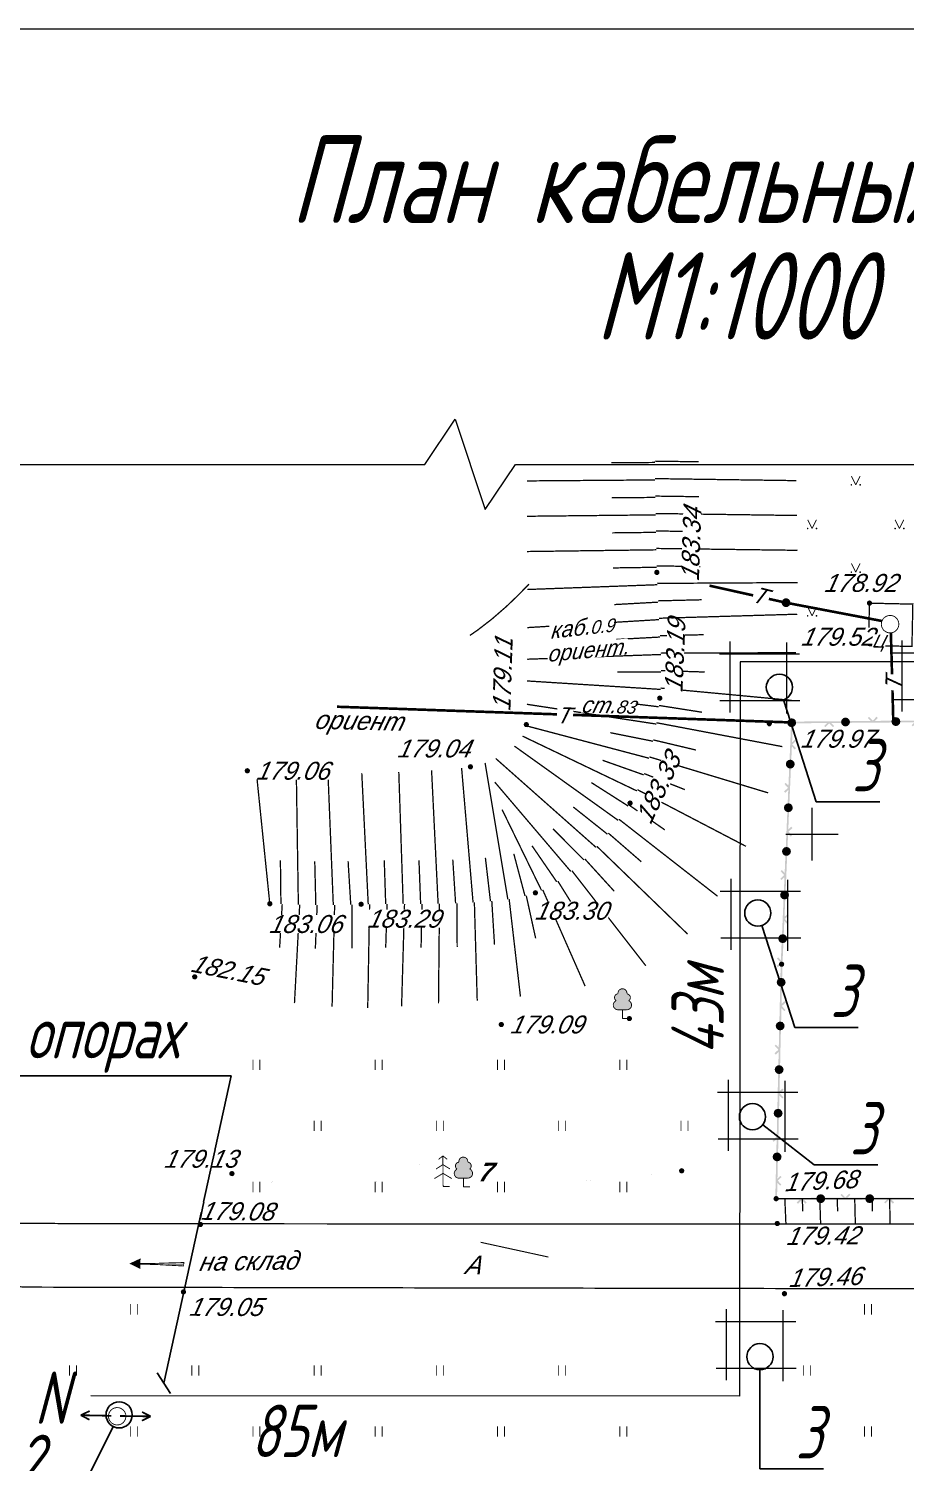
# Model space of a CAD drawing. Header units: millimetres. Extents: x -338 to 6826, y -8218 to 3153.
# Drawn here: x 88.8 to 276.4, y -7191.4 to -6884.5 of the extents above; entities that cross this region are included whole.
import ezdxf
from ezdxf import colors
from ezdxf.entities.mleader import LeaderData, LeaderLine
from ezdxf.enums import TextEntityAlignment as Align
from ezdxf.math import Vec2, Vec3

# ---------------------------------------------------------------- set-up
doc = ezdxf.new("R2010")
doc.units = ezdxf.units.MM
for name, pattern in [('Cплошная', [0]), ('Cплошная_0.50', [0]), ('Штриховая 1.5-1.5_0.50', [1.5, 0.75, -0.75])]:
    doc.linetypes.add(name, pattern=pattern)
for name, color, linetype, lineweight in [('OSN', 7, 'Continuous', 60), ('КаБель силовой (Вновь)', 1, 'Continuous', 60), ('Линия выноска', 137, 'Continuous', 25), ('Рамка толстая', 7, 'Continuous', 60), ('Рамка тонкая', 5, 'Continuous', 25), ('Строительный', 251, 'Continuous', 13)]:
    doc.layers.add(name, color=color, linetype=linetype, lineweight=lineweight)
doc.layers.add('ТЕКСТ', color=2, linetype='Continuous')
doc.styles.add('Simplex', font='simplex.shx', dxfattribs={"width": 0.7, "oblique": 15})
doc.styles.get("Standard").update_dxf_attribs({"font": 'simplex.shx', "oblique": 15})

# ---------------------------------------------------------------- blocks, each defined once
blk = doc.blocks.new('2011 - 401 трава')
at = {"color": 7, "linetype": 'Continuous', "lineweight": 0, "const_width": 0.1, "flags": 128}
for points in [[(0, 0), (0, 1.2)], [(0.8, 0), (0.8, 1.2)]]:
    blk.add_lwpolyline(points, dxfattribs=at)
blk = doc.blocks.new('118 - 330 отм высот')
blk.add_hatch(color=7).paths.add_polyline_path([(0.098, 0.12), (0.002, 0.155), (-0.095, 0.121), (-0.146, 0.032), (-0.129, -0.069), (-0.05, -0.135), (0.052, -0.136), (0.131, -0.07), (0.149, 0.031)])
at = {"color": 7, "linetype": 'Continuous', "lineweight": 0, "const_width": 0.01, "flags": 128}
blk.add_lwpolyline([(0.098, 0.12), (0.002, 0.155), (-0.095, 0.121), (-0.146, 0.032), (-0.129, -0.069), (-0.05, -0.135), (0.052, -0.136), (0.131, -0.07), (0.149, 0.031), (0.098, 0.12)], close=True, dxfattribs=at)
blk = doc.blocks.new('2014 - 416 газон')
at = {"color": 7, "linetype": 'Continuous', "lineweight": 0, "const_width": 0.1, "flags": 128}
for points in [[(-0.5, 0.05), (-0.456699, 0.025), (-0.456699, -0.025), (-0.5, -0.05), (-0.543301, -0.025), (-0.543301, 0.025), (-0.5, 0.05)], [(0.5, 0.05), (0.543301, 0.025), (0.543301, -0.025), (0.5, -0.05), (0.456699, -0.025), (0.456699, 0.025), (0.5, 0.05)]]:
    blk.add_lwpolyline(points, close=True, dxfattribs=at)
for points in [[(-0.5, 1), (0, 0)], [(0, 0), (0.5, 1)]]:
    blk.add_lwpolyline(points, dxfattribs=at)
blk = doc.blocks.new('22 - 107.1.1 столбы метал d-1.0')
blk.add_hatch(color=7).paths.add_polyline_path([(-0.00002, 0.5), (-0.25, 0.43302), (-0.43302, 0.25002), (-0.5, 0.00002), (-0.43302, -0.24998), (-0.25002, -0.433), (-0.00002, -0.5), (0.24998, -0.433), (0.433, -0.25), (0.5, 0), (0.433, 0.25), (0.25, 0.43302)])
at = {"color": 7, "linetype": 'Continuous', "lineweight": 0, "const_width": 0.02, "flags": 128}
blk.add_lwpolyline([(0, 0.5), (-0.25, 0.433013), (-0.433013, 0.25), (-0.5, 0), (-0.433013, -0.25), (-0.25, -0.433013), (0, -0.5), (0.25, -0.433013), (0.433013, -0.25), (0.5, 0), (0.433013, 0.25), (0.25, 0.433013), (0, 0.5)], close=True, dxfattribs=at)
blk = doc.blocks.new('89 - 238.1 направл и скорость течения')
for points in [[(0, 6.2), (-0.2, 6.2), (-0.1, 3.7), (-0.07, 3.2), (-0.05006, 1.20418), (0, 1.2), (0, 3.1912)], [(0, 6.2), (0, 3.1912), (0, 1.20002), (0.05004, 1.20418), (0.07, 3.2), (0.1, 3.7), (0.2, 6.2)], [(0, 1.2), (-0.6, 1.25), (-0.00002, 0.00002), (0.59998, 1.25)]]:
    blk.add_hatch(color=7).paths.add_polyline_path(points)
at = {"color": 7, "linetype": 'Continuous', "lineweight": 0, "const_width": 0.1, "flags": 128}
blk.add_lwpolyline([(0.05, 1.2), (0.07, 3.2), (0.1, 3.7), (0.2, 6.2), (0, 6.2), (-0.2, 6.2), (-0.1, 3.7), (-0.07, 3.2), (-0.05, 1.2)], dxfattribs=at)
at = {"color": 7, "linetype": 'Continuous', "lineweight": 0, "const_width": 0.02, "flags": 128}
for points in [[(0, 6.2), (-0.2, 6.2), (-0.1, 3.7), (-0.07, 3.2), (-0.050042, 1.20417), (0, 1.2), (0, 3.191199), (0, 6.2)], [(0, 6.2), (0, 3.191199), (0, 1.2), (0.050042, 1.20417), (0.07, 3.2), (0.1, 3.7), (0.2, 6.2), (0, 6.2)], [(0, 1.2), (-0.6, 1.25), (0, 0), (0.6, 1.25), (0, 1.2)]]:
    blk.add_lwpolyline(points, close=True, dxfattribs=at)
blk = doc.blocks.new('104 - 388.1 дер лист')
at = {"true_color": 0xffffff}
h = blk.add_hatch(color=7, dxfattribs=at)
h.dxf.hatch_style = 1
h.paths.add_polyline_path([(0.99, 1.79), (0.88, 1.94), (0.73, 2.05), (0.84, 2.16), (0.9, 2.32), (0.9, 2.5), (0.83, 2.65), (0.71, 2.77), (0.55, 2.83), (0.52, 2.88), (0.49, 3.07), (0.4, 3.23), (0.26, 3.35), (0.08, 3.41), (-0.11, 3.41), (-0.28, 3.34), (-0.42, 3.21), (-0.5, 3.04), (-0.52, 2.85), (-0.55, 2.83), (-0.71, 2.77), (-0.83, 2.65), (-0.9, 2.5), (-0.9, 2.32), (-0.84, 2.16), (-0.73, 2.05), (-0.88, 1.94), (-0.99, 1.79), (-1.05, 1.62), (-1.04, 1.43), (-0.97, 1.26), (-0.84, 1.12), (-0.68, 1.03), (-0.5, 1), (-0.45, 1), (0.45, 1), (0.5, 1), (0.68, 1.03), (0.84, 1.12), (0.97, 1.26), (1.04, 1.43), (1.05, 1.62)])
at = {"color": 7, "linetype": 'Continuous', "lineweight": 0, "const_width": 0.1, "flags": 128}
for points in [[(-0.52, 2.85), (-0.5, 3.04), (-0.42, 3.21), (-0.28, 3.34), (-0.11, 3.41), (0.08, 3.41), (0.26, 3.35), (0.4, 3.23), (0.49, 3.07), (0.52, 2.88)], [(-0.5, 1), (-0.68, 1.03), (-0.84, 1.12), (-0.97, 1.26), (-1.04, 1.43), (-1.05, 1.62), (-0.99, 1.79), (-0.88, 1.94), (-0.73, 2.05)], [(-0.72, 2.04), (-0.84, 2.16), (-0.9, 2.32), (-0.9, 2.5), (-0.83, 2.65), (-0.71, 2.77), (-0.55, 2.83)], [(-0.52, 2.85), (-0.55, 2.83)], [(0.73, 2.05), (0.88, 1.94), (0.99, 1.79), (1.05, 1.62), (1.04, 1.43), (0.97, 1.26), (0.84, 1.12), (0.68, 1.03), (0.5, 1)], [(0.52, 2.88), (0.55, 2.83)], [(0.55, 2.83), (0.71, 2.77), (0.83, 2.65), (0.9, 2.5), (0.9, 2.32), (0.84, 2.16), (0.72, 2.04)], [(-0.5, 1), (-0.45, 1)], [(-0.45, 1), (0.45, 1)], [(0, 0), (0, 1)], [(0.75, 0), (0, 0)], [(0.45, 1), (0.5, 1)]]:
    blk.add_lwpolyline(points, dxfattribs=at)
blk = doc.blocks.new('105 - 388.2 дер хвой')
at = {"color": 7, "linetype": 'Continuous', "lineweight": 0, "const_width": 0.1, "flags": 128}
for points in [[(0, 3.5), (-0.5, 3.1)], [(0, 2.5), (0, 3.5)], [(0.5, 3.1), (0, 3.5)], [(0, 2.5), (-0.8, 2)], [(0, 1.5), (0, 2.5)], [(0.8, 2), (0, 2.5)], [(0, 1.5), (-1, 0.9)], [(0, 0), (0, 1.5)], [(1, 0.9), (0, 1.5)], [(0.75, 0), (0, 0)]]:
    blk.add_lwpolyline(points, dxfattribs=at)
blk = doc.blocks.new('Крест')
at = {"color": 0, "linetype": 'Continuous', "lineweight": 0, "flags": 128}
for points in [[(0, -1), (0, 1)], [(-1, 0), (1, 0)]]:
    blk.add_lwpolyline(points, dxfattribs=at)
blk = doc.blocks.new('_Oblique')
at = {"color": 0, "linetype": 'ByBlock', "lineweight": -2}
blk.add_line((-0.5, -0.5), (0.5, 0.5), dxfattribs=at)
blk = doc.blocks.new('4031 - 114.4 ЛЭП низкого напряжения')
at = {"color": 7, "linetype": 'Continuous', "lineweight": 0, "const_width": 0.2, "flags": 128}
for points in [[(0.5, 0), (4, 0)], [(4, 0), (3, 0.5)], [(3, -0.5), (4, 0)]]:
    blk.add_lwpolyline(points, dxfattribs=at)
blk = doc.blocks.new('4031 - 114.4 ЛЭП низкого напряжения_MIRROR')
at = {"color": 7, "linetype": 'Continuous', "lineweight": 0, "const_width": 0.2, "flags": 128}
for points in [[(-4, 0), (-3, 0.5)], [(-3, -0.5), (-4, 0)], [(-0.5, 0), (-4, 0)]]:
    blk.add_lwpolyline(points, dxfattribs=at)
blk = doc.blocks.new('2004 - 372 лес сажен d-2.0')
at = {"color": 7, "linetype": 'Continuous', "lineweight": 0, "const_width": 0.1, "flags": 128}
blk.add_lwpolyline([(0, 1), (0.269797, 0.962917), (0.519584, 0.854419), (0.730836, 0.682553), (0.887885, 0.460065), (0.979084, 0.203456), (0.997669, -0.068242), (0.942261, -0.33488), (0.81697, -0.57668), (0.631088, -0.775711), (0.398401, -0.917211), (0.136167, -0.990686), (-0.136167, -0.990686), (-0.398401, -0.917211), (-0.631088, -0.775711), (-0.81697, -0.57668), (-0.942261, -0.33488), (-0.997669, -0.068242), (-0.979084, 0.203456), (-0.887885, 0.460065), (-0.730836, 0.682553), (-0.519584, 0.854419), (-0.269797, 0.962917), (0, 1)], close=True, dxfattribs=at)
blk = doc.blocks.new('_DotBlank')
at = {"color": 0, "linetype": 'ByBlock', "lineweight": -2}
blk.add_line((-0.5, 0), (-1, 0), dxfattribs=at)
blk.add_circle((0, 0), 0.5, dxfattribs=at)

msp = doc.modelspace()

# ---------------------------------------------------------------- hatches: boundary and pattern name
at = {"layer": 'Строительный', "lineweight": 20}
for points in [[(260.11, -7032.78), (255.17, -7032.82), (252.16, -7032.85), (252.16, -7033.1), (252.16, -7033.22), (255.17, -7033.19), (259.66, -7033.15), (259.31, -7033.51), (259.05, -7033.78), (259.32, -7034.04), (259.98, -7033.36), (260.11, -7033.23), (260.92, -7034.02), (261.18, -7033.76), (260.56, -7033.15), (264.79, -7033.11), (264.78, -7032.73)], [(269.91, -7032.69), (270.26, -7032.34), (270.52, -7032.07), (270.25, -7031.81), (269.59, -7032.48), (269.46, -7032.62), (268.65, -7031.82), (268.39, -7032.09), (269.01, -7032.7), (264.78, -7032.73), (264.79, -7033.11), (269.46, -7033.07), (273.87, -7033.03), (278.36, -7032.99), (278.01, -7033.34), (277.75, -7033.61), (278.02, -7033.87), (278.68, -7033.2), (278.81, -7033.06), (279.62, -7033.86), (279.88, -7033.59), (279.26, -7032.98), (283.49, -7032.94), (283.48, -7032.57), (278.81, -7032.61), (273.87, -7032.66)], [(250.52, -7046.2), (251.17, -7046.9), (251.29, -7047.03), (250.45, -7047.8), (250.71, -7048.08), (250.87, -7047.82), (251.33, -7047.07), (251.27, -7047.16), (250.71, -7048.08), (251.35, -7047.49), (251.17, -7051.71), (251.54, -7051.72), (251.74, -7047.05), (251.93, -7042.65), (252.13, -7038.16), (252.46, -7038.53), (252.72, -7038.8), (252.99, -7038.55), (252.35, -7037.85), (252.22, -7037.71), (253.06, -7036.95), (252.81, -7036.67), (252.17, -7037.26), (252.35, -7033.04), (251.97, -7033.02), (251.77, -7037.7), (251.56, -7042.63), (251.39, -7046.59), (251.05, -7046.22), (250.8, -7045.94)], [(249.72, -7064.88), (250.36, -7065.58), (250.48, -7065.72), (249.65, -7066.48), (249.9, -7066.76), (250.06, -7066.5), (250.23, -7066.23), (249.9, -7066.76), (250.54, -7066.17), (250.36, -7070.39), (250.73, -7070.41), (250.94, -7065.74), (251.13, -7061.33), (251.32, -7056.85), (251.66, -7057.21), (251.91, -7057.49), (252.18, -7057.23), (251.54, -7056.54), (251.42, -7056.4), (252.25, -7055.63), (252, -7055.35), (251.36, -7055.94), (251.54, -7051.72), (251.17, -7051.71), (250.97, -7056.38), (250.75, -7061.32), (250.58, -7065.27), (250.25, -7064.9), (249.99, -7064.63)], [(249.74, -7084.81), (249.49, -7084.81), (249.25, -7084.8), (248.85, -7085.19), (249.11, -7085.46), (249.73, -7084.86), (249.64, -7089.08), (250.01, -7089.09), (250.11, -7084.82), (250.13, -7084.42), (250.32, -7080.01), (250.51, -7075.53), (250.85, -7075.89), (251.1, -7076.17), (251.38, -7075.92), (250.74, -7075.22), (250.61, -7075.08), (251.45, -7074.31), (251.19, -7074.04), (251.03, -7074.29), (250.57, -7075.04), (250.63, -7074.95), (251.19, -7074.04), (250.55, -7074.63), (250.73, -7070.41), (250.36, -7070.39), (250.16, -7075.06), (249.94, -7080), (249.77, -7083.95), (249.44, -7083.58), (249.18, -7083.31), (248.91, -7083.56), (249.55, -7084.26), (249.68, -7084.4), (249.25, -7084.79), (249.49, -7084.8), (249.71, -7084.44), (249.66, -7084.53), (249.49, -7084.8), (249.74, -7084.81), (249.76, -7084.81), (249.78, -7084.81), (249.92, -7084.82), (249.77, -7084.81)], [(248.45, -7102.28), (249.1, -7102.96), (249.23, -7103.1), (248.41, -7103.88), (248.67, -7104.15), (249.3, -7103.55), (249.2, -7107.77), (249.58, -7107.78), (249.68, -7103.11), (249.79, -7098.7), (249.89, -7094.21), (250.23, -7094.57), (250.49, -7094.84), (250.76, -7094.58), (250.11, -7093.9), (249.98, -7093.76), (250.8, -7092.98), (250.54, -7092.71), (249.91, -7093.31), (250.01, -7089.09), (249.64, -7089.08), (249.53, -7093.75), (249.41, -7098.69), (249.32, -7102.65), (248.98, -7102.29), (248.72, -7102.02)], [(248.01, -7120.97), (248.67, -7121.66), (248.8, -7121.79), (247.98, -7122.58), (248.23, -7122.85), (248.39, -7122.59), (248.83, -7121.83), (248.78, -7121.93), (248.23, -7122.85), (248.86, -7122.25), (248.77, -7126.47), (249.14, -7126.48), (249.25, -7121.8), (249.35, -7117.4), (249.46, -7112.91), (249.8, -7113.27), (250.06, -7113.54), (250.33, -7113.28), (249.67, -7112.59), (249.54, -7112.46), (250.37, -7111.67), (250.11, -7111.4), (249.48, -7112), (249.58, -7107.78), (249.2, -7107.77), (249.09, -7112.45), (248.98, -7117.39), (248.89, -7121.34), (248.54, -7120.98), (248.28, -7120.71)], [(172.43, -7127.67), (172.47, -7127.73), (172.43, -7127.54), (172.36, -7127.57)], [(253.44, -7136.07), (254.11, -7135.4), (254.24, -7135.27), (255.04, -7136.07), (255.31, -7135.81), (254.69, -7135.19), (258.91, -7135.19), (258.91, -7134.81), (254.24, -7134.82), (249.83, -7134.82), (248.95, -7134.83), (249.02, -7131.6), (249.36, -7131.96), (249.62, -7132.23), (249.89, -7131.97), (249.24, -7131.29), (249.11, -7131.15), (249.93, -7130.37), (249.67, -7130.1), (249.52, -7130.36), (249.13, -7131.01), (249.67, -7130.1), (249.04, -7130.7), (249.14, -7126.48), (248.77, -7126.47), (248.66, -7131.14), (248.57, -7135.01), (248.75, -7135.01), (248.75, -7135.2), (249.83, -7135.2), (253.79, -7135.19), (253.44, -7135.55), (253.17, -7135.81)], [(208.18, -7131.09), (208.21, -7130.91), (208.17, -7130.96), (208.11, -7131.06)], [(222, -7129.91), (222.15, -7129.81), (222, -7129.84), (221.97, -7129.85), (221.98, -7129.88)], [(140.86, -7131.51), (140.89, -7131.33), (140.86, -7131.38), (140.79, -7131.48)], [(163.3, -7131.37), (163.33, -7131.19), (163.3, -7131.24), (163.23, -7131.34)], [(208.93, -7131.24), (208.96, -7131.23), (208.93, -7131.04), (208.89, -7131.23)], [(272.49, -7135.17), (272.14, -7135.52), (271.87, -7135.79), (272.14, -7136.05), (272.81, -7135.38), (272.94, -7135.25), (273.74, -7136.05), (274.01, -7135.78), (273.39, -7135.17), (277.61, -7135.16), (277.61, -7134.79), (272.94, -7134.79), (268.53, -7134.8), (264.04, -7134.81), (264.39, -7134.45), (264.65, -7134.19), (264.39, -7133.93), (263.72, -7134.6), (263.59, -7134.73), (262.78, -7133.93), (262.52, -7134.19), (263.14, -7134.81), (258.91, -7134.81), (258.91, -7135.19), (263.59, -7135.18), (268.53, -7135.17)]]:
    msp.add_hatch(color=7, dxfattribs=at).paths.add_polyline_path(points)

# ---------------------------------------------------------------- linework, layer by layer
at = {"layer": 'OSN', "color": 6, "linetype": 'Continuous', "lineweight": 20}
for p, q in [((238.89, -7030.93), (238.89, -7015.69)), ((251, -7015.92), (251, -7031.12)), ((236.6, -7018.37), (253.75, -7018.37)), ((236.71, -7028.36), (253.86, -7028.36)), ((273.55, -7028.13), (290.7, -7028.13)), ((239.1, -7081.73), (239.1, -7066.49)), ((236.8, -7069.16), (253.95, -7069.16)), ((251.21, -7066.71), (251.21, -7081.92)), ((236.91, -7079.15), (254.07, -7079.15)), ((236.23, -7112.21), (253.39, -7112.21)), ((238.53, -7124.77), (238.53, -7109.53)), ((250.64, -7109.75), (250.64, -7124.96)), ((236.34, -7122.19), (253.5, -7122.19)), ((238.1, -7173.86), (238.1, -7158.62)), ((235.8, -7161.3), (252.95, -7161.3)), ((250.21, -7158.85), (250.21, -7174.05)), ((235.91, -7171.29), (253.07, -7171.29))]:
    msp.add_line(p, q, dxfattribs=at)
at = {"layer": 'КаБель силовой (Вновь)', "lineweight": 20}
for p, q in [((241.08, -7020.07), (240.93, -7177.26)), ((370.06, -7020.14), (241.06, -7020.05)), ((240.93, -7177.26), (102.09, -7177.2))]:
    msp.add_line(p, q, dxfattribs=at)
at = {"layer": 'Рамка толстая', "color": 18, "lineweight": 20, "true_color": 0x000000}
msp.add_line((-337.95, -6884.48), (630.67, -6884.48), dxfattribs=at)
at = {"layer": 'Рамка тонкая', "lineweight": 20}
for p, q in [((173.58, -6977.76), (180.04, -6968.08)), ((180.04, -6968.08), (186.49, -6987.44)), ((21.68, -6977.76), (173.58, -6977.76)), ((186.49, -6987.44), (192.94, -6977.76)), ((192.94, -6977.76), (344.84, -6977.76))]:
    msp.add_line(p, q, dxfattribs=at)
at = {"layer": 'Строительный', "color": 7, "linetype": 'Cплошная', "lineweight": 20, "const_width": 0.281, "flags": 128}
for points in [[(222.8, -6977.36), (213.45, -6977.42)], [(222.79, -6977.08), (232.14, -6977.21)], [(222.86, -6981.1), (195.41, -6981.31)], [(222.86, -6980.82), (253.09, -6981.25)], [(222.93, -6984.84), (213.58, -6984.93)], [(222.92, -6984.56), (232.27, -6984.69)], [(222.99, -6988.58), (195.43, -6988.88)], [(222.99, -6988.29), (253.24, -6988.71)], [(223.06, -6992.32), (213.71, -6992.43)], [(223.06, -6992.03), (232.4, -6992.16)], [(223.13, -6996.06), (195.45, -6996.43)], [(223.12, -6995.77), (253.33, -6996.17)], [(223.2, -6999.8), (213.85, -6999.94)], [(223.19, -6999.51), (232.54, -6999.64)], [(223.3, -7003.54), (195.47, -7004.56)], [(223.29, -7003.25), (253.34, -7003.08)], [(223.48, -7007.27), (214.14, -7007.79)], [(223.46, -7006.99), (232.81, -7006.76)], [(223.7, -7011.01), (195.47, -7012.72)], [(223.68, -7010.72), (253.26, -7009.85)], [(223.9, -7014.45), (233.25, -7014.24)], [(223.92, -7014.74), (214.58, -7015.25)], [(224.08, -7018.48), (195.46, -7019.49)], [(224.07, -7018.19), (252.98, -7018.09)], [(224.14, -7022.21), (214.79, -7022.2)], [(224.14, -7021.93), (233.49, -7022.23)], [(224.02, -7025.95), (195.44, -7024.14)], [(224.04, -7025.67), (252.07, -7028.3)], [(223.1, -7033.37), (195.4, -7029.14)], [(223.62, -7029.67), (214.34, -7028.55)], [(223.66, -7029.39), (232.89, -7030.84)], [(218.96, -7047.69), (194.48, -7035.96)], [(221.55, -7040.69), (195.25, -7033.74)], [(222.42, -7037.05), (213.25, -7035.22)], [(223.14, -7033.09), (250.08, -7038.2)], [(214.95, -7053.99), (192.73, -7038.09)], [(222.48, -7036.77), (231.58, -7038.93)], [(191.32, -7070.87), (186.45, -7041.68)], [(210.2, -7059.77), (188.72, -7040.73)], [(220.42, -7044.25), (211.61, -7041.13)], [(221.63, -7040.41), (247.06, -7048.11)], [(140.37, -7071.86), (137.58, -7044.58)], [(146.48, -7072.03), (146.05, -7044.34)], [(153.96, -7072.11), (152.83, -7044.14)], [(161.44, -7071.94), (160.06, -7043.91)], [(168.92, -7071.92), (167.98, -7043.62)], [(176.4, -7071.85), (175, -7043.28)], [(183.88, -7071.57), (181.43, -7042.8)], [(220.52, -7043.98), (229.22, -7047.41)], [(204.8, -7064.93), (188.52, -7045.79)], [(217.09, -7050.93), (209.2, -7045.9)], [(219.08, -7047.43), (242.29, -7059.55)], [(212.65, -7056.95), (205.33, -7051.13)], [(217.24, -7050.69), (224.92, -7056.02)], [(198.53, -7068.98), (190.09, -7051.68)], [(215.12, -7053.76), (236.21, -7070.23)], [(207.59, -7062.45), (201, -7055.82)], [(212.83, -7056.72), (219.89, -7062.85)], [(201.79, -7067.15), (196.5, -7059.44)], [(210.39, -7059.56), (229.8, -7078.34)], [(142.75, -7071.93), (142.64, -7062.58)], [(150.22, -7072.1), (149.99, -7062.75)], [(157.7, -7072.06), (157.13, -7062.73)], [(165.18, -7071.92), (164.87, -7062.58)], [(172.66, -7071.9), (172.3, -7062.56)], [(180.14, -7071.74), (179.54, -7062.41)], [(187.6, -7071.3), (186.52, -7062.01)], [(195, -7070.19), (192.6, -7061.15)], [(207.8, -7062.25), (214.09, -7069.16)], [(205.02, -7064.75), (220.86, -7085.13)], [(198.79, -7068.86), (207.86, -7089.47)], [(202.02, -7066.99), (206.98, -7074.92)], [(143.03, -7071.94), (142.47, -7081.27)], [(146.77, -7072.04), (145.65, -7093.13)], [(150.51, -7072.1), (150.12, -7081.44)], [(154.25, -7072.11), (153.7, -7093.87)], [(157.99, -7072.05), (157.96, -7081.4)], [(161.73, -7071.94), (161.33, -7094.15)], [(165.47, -7071.92), (165.18, -7081.27)], [(169.21, -7071.92), (168.58, -7093.83)], [(172.95, -7071.9), (172.75, -7081.25)], [(176.69, -7071.84), (176.48, -7093.14)], [(180.42, -7071.73), (180.48, -7081.08)], [(184.16, -7071.55), (184.77, -7092.57)], [(187.89, -7071.27), (188.47, -7080.6)], [(191.6, -7070.83), (194.02, -7091.71)], [(195.27, -7070.12), (197.28, -7079.26)], [(250.62, -7135.01), (250.85, -7140.35)], [(254.36, -7135.01), (254.46, -7137.69)], [(258.1, -7135), (258.28, -7140.39)], [(261.84, -7135), (261.92, -7137.7)], [(265.58, -7134.99), (265.71, -7140.43)], [(269.32, -7134.99), (269.37, -7137.72)], [(273.06, -7134.98), (273.14, -7140.48)]]:
    msp.add_lwpolyline(points, dxfattribs=at)
at = {"layer": 'Строительный', "color": 7, "linetype": 'Continuous', "lineweight": 20, "const_width": 0.561, "flags": 128}
for points in [[(271.39, -7011.3), (250.88, -7007.39), (234.5, -7003.74)], [(273.32, -7013.83), (273.84, -7032.81)]]:
    msp.add_lwpolyline(points, dxfattribs=at)
at = {"layer": 'Строительный', "color": 7, "linetype": 'Cплошная_0.50', "lineweight": 20, "const_width": 0.281, "flags": 128}
msp.add_lwpolyline([(268.53, -7016.55), (268.73, -7007.49), (278.02, -7007.69), (277.83, -7016.75), (268.53, -7016.55)], close=True, dxfattribs=at)
at = {"layer": 'Строительный', "color": 7, "linetype": 'Cплошная_0.50', "lineweight": 20, "const_width": 0.187, "flags": 128}
msp.add_lwpolyline([(271.38, -7012.58, 1), (274.92, -7011.39, 1), (271.38, -7012.58)], format="xyb", close=True, dxfattribs=at)
at = {"layer": 'Строительный', "color": 7, "linetype": 'Cплошная_0.50', "lineweight": 20, "flags": 128}
for points, const_width in [([(252.16, -7033.03), (154.74, -7029.66)], 0.561), ([(248.75, -7135.01), (433.71, -7134.77)], 0.281)]:
    msp.add_lwpolyline(points, dxfattribs=dict(at, const_width=const_width))
at = {"layer": 'Строительный', "color": 7, "linetype": 'Штриховая 1.5-1.5_0.50', "lineweight": 20, "ltscale": 2, "const_width": 0.281, "flags": 128}
for points in [[(52.59, -7140.01), (76.9, -7140.18), (86.41, -7140.25), (101.2, -7140.36), (469.45, -7140.54)], [(502.22, -7154.7), (90.72, -7153.94), (65.39, -7153.46), (56.53, -7153.42), (51.79, -7153.55), (50.45, -7153.73), (49.08, -7154.05), (47.68, -7154.52), (46.23, -7155.14), (43.83, -7156.42), (41.02, -7158.22), (39.11, -7159.53), (36.01, -7161.63), (35.3, -7162.08), (28.5, -7166.51), (23.02, -7170.22), (18.16, -7173.68), (12.71, -7177.82), (10.4, -7179.71), (8.37, -7181.48), (3.67, -7185.93), (-2.22, -7191.84), (-8.47, -7198.35), (-14.75, -7205.1), (-20.67, -7211.69), (-25.45, -7217.24), (-29.72, -7222.51), (-33.75, -7227.72), (-37.77, -7233.21), (-41.52, -7238.65), (-45.19, -7244.35), (-48.57, -7250), (-52.54, -7256.7), (-56.98, -7264.18), (-59.79, -7269.09), (-62.25, -7273.58), (-64.45, -7277.81), (-66.4, -7281.81), (-68.64, -7286.83), (-70.49, -7291.55), (-71.96, -7296), (-73.06, -7300.17), (-73.97, -7304.95), (-74.85, -7311.11), (-75.7, -7318.58), (-76.48, -7327.16), (-77.09, -7335.2), (-77.61, -7343.62), (-78.04, -7352.1), (-78.34, -7360.2), (-78.5, -7367.44), (-78.52, -7373.48), (-78.4, -7378.03), (-78.13, -7380.88), (-77.92, -7381.85), (-77.6, -7382.81), (-77.17, -7383.78), (-76.64, -7384.76), (-76, -7385.73), (-75.26, -7386.7), (-74.42, -7387.67), (-73.48, -7388.64), (-71.7, -7390.23), (-69.67, -7391.78), (-67.41, -7393.28), (-64.96, -7394.7), (-62.82, -7395.79), (-60.66, -7396.78), (-58.53, -7397.63), (-56.54, -7398.29), (-54.83, -7398.7), (-53.02, -7398.93), (-51.11, -7398.99), (-49.07, -7398.88), (-47.25, -7398.66), (-45.32, -7398.31), (-43.26, -7397.83), (-41.01, -7397.21), (-37.5, -7396.1), (-32.65, -7394.41)]]:
    msp.add_lwpolyline(points, dxfattribs=at)

# ---------------------------------------------------------------- block references
at = {"layer": 'Строительный', "color": 7, "lineweight": 20, "zscale": 3.74}
for name, p, xscale, yscale in [('2014 - 416 газон', (265.79, -6982.15), 1.87, 1.87), ('2014 - 416 газон', (256.44, -6991.5), 1.87, 1.87), ('2014 - 416 газон', (275.14, -6991.5), 1.87, 1.87), ('2014 - 416 газон', (265.79, -7000.85), 1.87, 1.87), ('118 - 330 отм высот', (223.22, -7000.91, 685.69), 3.74, 3.74), ('118 - 330 отм высот', (250.88, -7007.39, 671.4), 3.74, 3.74), ('118 - 330 отм высот', (268.73, -7007.49, 669.16), 3.74, 3.74), ('2014 - 416 газон', (256.44, -7010.2), 1.87, 1.87), ('118 - 330 отм высот', (223.84, -7027.85, 685.13), 3.74, 3.74), ('118 - 330 отм высот', (247.29, -7033.3, 672.9), 3.74, 3.74), ('118 - 330 отм высот', (252.16, -7033.03, 673.09), 3.74, 3.74), ('118 - 330 отм высот', (195.28, -7033.51, 669.86), 3.74, 3.74), ('118 - 330 отм высот', (183.31, -7042.54, 669.6), 3.74, 3.74), ('118 - 330 отм высот', (135.55, -7043.4, 669.68), 3.74, 3.74), ('118 - 330 отм высот', (217.48, -7050.32, 685.66), 3.74, 3.74), ('118 - 330 отм высот', (197.22, -7069.53, 685.53), 3.74, 3.74), ('118 - 330 отм высот', (140.37, -7071.86, 684.64), 3.74, 3.74), ('118 - 330 отм высот', (159.91, -7071.98, 685.51), 3.74, 3.74), ('118 - 330 отм высот', (249.92, -7084.82, 673.39), 3.74, 3.74), ('118 - 330 отм высот', (124.29, -7087.52, 681.24), 3.74, 3.74), ('118 - 330 отм высот', (189.92, -7097.73, 669.8), 3.74, 3.74), ('118 - 330 отм высот', (217.33, -7096.46, 671.78), 3.74, 3.74), ('2011 - 401 трава', (136.76, -7107.44), 1.87, 1.87), ('2011 - 401 трава', (162.94, -7107.44), 1.87, 1.87), ('2011 - 401 трава', (189.12, -7107.44), 1.87, 1.87), ('2011 - 401 трава', (215.3, -7107.44), 1.87, 1.87), ('2011 - 401 трава', (149.85, -7120.53), 1.87, 1.87), ('2011 - 401 трава', (176.03, -7120.53), 1.87, 1.87), ('2011 - 401 трава', (202.21, -7120.53), 1.87, 1.87), ('2011 - 401 трава', (228.39, -7120.53), 1.87, 1.87), ('118 - 330 отм высот', (132.25, -7129.65, 669.95), 3.74, 3.74), ('118 - 330 отм высот', (228.53, -7129.05, 671.03), 3.74, 3.74), ('2011 - 401 трава', (136.76, -7133.62), 1.87, 1.87), ('2011 - 401 трава', (162.94, -7133.62), 1.87, 1.87), ('2011 - 401 трава', (189.12, -7133.62), 1.87, 1.87), ('2011 - 401 трава', (215.3, -7133.62), 1.87, 1.87), ('118 - 330 отм высот', (248.75, -7135.01, 672), 3.74, 3.74), ('118 - 330 отм высот', (125.51, -7140.54, 669.76), 3.74, 3.74), ('118 - 330 отм высот', (248.99, -7140.34, 671.03), 3.74, 3.74), ('118 - 330 отм высот', (121.88, -7154.98, 669.65), 3.74, 3.74), ('118 - 330 отм высот', (250.53, -7155.35, 671.18), 3.74, 3.74), ('2011 - 401 трава', (110.58, -7159.8), 1.87, 1.87), ('2011 - 401 трава', (267.66, -7159.8), 1.87, 1.87), ('2011 - 401 трава', (97.49, -7172.89), 1.87, 1.87), ('2011 - 401 трава', (123.67, -7172.89), 1.87, 1.87), ('2011 - 401 трава', (149.85, -7172.89), 1.87, 1.87), ('2011 - 401 трава', (176.03, -7172.89), 1.87, 1.87), ('2011 - 401 трава', (202.21, -7172.89), 1.87, 1.87), ('2011 - 401 трава', (254.57, -7172.89), 1.87, 1.87), ('2011 - 401 трава', (110.58, -7185.98), 1.87, 1.87), ('2011 - 401 трава', (136.76, -7185.98), 1.87, 1.87), ('2011 - 401 трава', (162.94, -7185.98), 1.87, 1.87), ('2011 - 401 трава', (189.12, -7185.98), 1.87, 1.87), ('2011 - 401 трава', (215.3, -7185.98), 1.87, 1.87), ('2011 - 401 трава', (267.66, -7185.98), 1.87, 1.87)]:
    msp.add_blockref(name, p, dxfattribs=dict(at, xscale=xscale, yscale=yscale))
for name, p, xscale, yscale, rotation in [('22 - 107.1.1 столбы метал d-1.0', (250.88, -7007.39), 1.869999999999405, 1.869999999999405, 346.6283499999836), ('22 - 107.1.1 столбы метал d-1.0', (252.09, -7033.09), 1.869999999999912, 1.869999999999912, 90.50352600001087), ('22 - 107.1.1 столбы метал d-1.0', (263.61, -7032.93), 1.869999999999912, 1.869999999999912, 90.50352600001087), ('22 - 107.1.1 столбы метал d-1.0', (274.39, -7032.84), 1.869999999999912, 1.869999999999912, 90.50352600001087), ('22 - 107.1.1 столбы метал d-1.0', (251.78, -7041.95), 1.869999999999469, 1.869999999999469, 357.5248060000054), ('22 - 107.1.1 столбы метал d-1.0', (251.37, -7051.29), 1.869999999999469, 1.869999999999469, 357.5248060000054), ('22 - 107.1.1 столбы метал d-1.0', (250.97, -7060.64), 1.869999999999469, 1.869999999999469, 357.5248060000054), ('22 - 107.1.1 столбы метал d-1.0', (250.56, -7069.98), 1.869999999999469, 1.869999999999469, 357.5248060000054), ('22 - 107.1.1 столбы метал d-1.0', (250.16, -7079.32), 1.869999999999469, 1.869999999999469, 357.5248060000054), ('22 - 107.1.1 столбы метал d-1.0', (249.83, -7088.66), 1.870000000000768, 1.870000000000768, 358.6664729999952), ('104 - 388.1 дер лист', (215.85, -7096.43), 1.869999999999405, 1.869999999999405, 359.9155129966363), ('22 - 107.1.1 столбы метал d-1.0', (249.62, -7098.01), 1.870000000000768, 1.870000000000768, 358.6664729999952), ('22 - 107.1.1 столбы метал d-1.0', (249.4, -7107.36), 1.870000000000768, 1.870000000000768, 358.6664729999952), ('22 - 107.1.1 столбы метал d-1.0', (249.18, -7116.7), 1.870000000000768, 1.870000000000768, 358.6664729999952), ('105 - 388.2 дер хвой', (177.46, -7132.38), 1.870000000000717, 1.870000000000717, 0.3569310000106556), ('104 - 388.1 дер лист', (181.83, -7132.48), 1.870000000000717, 1.870000000000717, 0.3569310000106556), ('22 - 107.1.1 столбы метал d-1.0', (248.96, -7126.05), 1.870000000000768, 1.870000000000768, 358.6664729999952), ('22 - 107.1.1 столбы метал d-1.0', (258.3, -7135), 1.869999999999838, 1.869999999999838, 90.07451499997465), ('22 - 107.1.1 столбы метал d-1.0', (268.79, -7134.99), 1.869999999999838, 1.869999999999838, 90.07451499997465), ('89 - 238.1 направл и скорость течения', (110.35, -7148.9), 1.86999999999981, 1.86999999999981, 269.3087330000088), ('2004 - 372 лес сажен d-2.0', (107.7, -7181.59), 1.87, 1.87, 268.9476448501722), ('4031 - 114.4 ЛЭП низкого напряжения', (107.39, -7181.51), 1.869999999999753, 1.869999999999753, 178.8240878501896), ('4031 - 114.4 ЛЭП низкого напряжения_MIRROR', (107.39, -7181.51), 1.87000000000011, 1.87000000000011, 179.1800458501639)]:
    msp.add_blockref(name, p, dxfattribs=dict(at, xscale=xscale, yscale=yscale, rotation=rotation))
at = {"layer": 'Строительный', "color": 136, "lineweight": 20, "true_color": 0x008080, "xscale": 5.61, "yscale": 5.61, "zscale": 3.74}
msp.add_blockref('Крест', (256.44, -7056.95), dxfattribs=at)

# ---------------------------------------------------------------- texts
at = {"layer": 'КаБель силовой (Вновь)', "lineweight": 20, "style": 'Simplex', "oblique": 15, "width": 0.7}
msp.add_text('N', height=11.22, dxfattribs=at).set_placement((93.48, -7177.64), align=Align.MIDDLE_CENTER)
at = {"layer": 'Строительный', "color": 7, "lineweight": 20, "char_height": 3.9568, "attachment_point": 1, "bg_fill": 3, "box_fill_scale": 1, "bg_fill_color": 256, "bg_fill_transparency": 0}
for s, insert, rotation in [('{\\fBm431|c1|b0|i1;\\l\\C0;на склад}', (125.11, -7146.51), 0.8219), ('{\\fBm431|c1|b0|i1;\\l\\C0;А}', (182.15, -7147.15), 358.6465)]:
    msp.add_mtext(s, dxfattribs=dict(at, insert=insert, rotation=rotation))
at = {"layer": 'ТЕКСТ', "lineweight": 20, "insert": (239.87, -6929.22), "char_height": 18.7, "width": 628.2768, "attachment_point": 5, "line_spacing_factor": 0.8, "style": 'Simplex'}
msp.add_mtext('План кабельных трасс \\PМ1:1000', dxfattribs=at)
at = {"layer": 'ТЕКСТ', "lineweight": 20, "insert": (226.36, -7104.24), "char_height": 11.22, "attachment_point": 1, "rotation": 90, "style": 'Simplex'}
msp.add_mtext_dynamic_manual_height_columns('43м', width=135.8694, gutter_width=12.5, heights=[0], dxfattribs=at)
at = {"layer": 'ТЕКСТ', "lineweight": 20, "insert": (136.3, -7179.11), "char_height": 11.22, "attachment_point": 1, "style": 'Simplex'}
msp.add_mtext_dynamic_manual_height_columns('85м', width=135.8694, gutter_width=12.5, heights=[0], dxfattribs=at)

# ---------------------------------------------------------------- leaders
at = {"layer": 'Линия выноска', "lineweight": 20}
ml = msp.add_multileader_mtext('Standard', dxfattribs=at)
ml.set_content('3', color=2, style='Simplex')
ml.set_leader_properties()
ml.set_arrow_properties(name='DOTBLANK')
ml.build(insert=Vec2(0, 0))
ml.multileader.update_dxf_attribs({"text_left_attachment_type": 6, "text_right_attachment_type": 6, "dogleg_length": 1, "arrow_head_size": 5.61})
ctx = ml.context
ctx.base_point, ctx.char_height, ctx.arrow_head_size, ctx.landing_gap_size, ctx.plane_origin = Vec3(252.86, -7098.35), 11.22, 5.61, 7.48, Vec3(235.47, -7095.67)
ctx.left_attachment, ctx.right_attachment = 6, 6
notes = []
notes.append((ctx, [(0, (1, 1, 0), (252.73, -7098.35), (1, 0), 0.133, [(0, [(244.83, -7073.83)], 0, [])])]))
ctx.mtext.insert, ctx.mtext.flow_direction = Vec3(260.34, -7084.89), 5
ml = msp.add_multileader_mtext('Standard', dxfattribs=at)
ml.set_content('3', color=2, style='Simplex')
ml.set_leader_properties()
ml.set_arrow_properties(name='DOTBLANK')
ml.build(insert=Vec2(0, 0))
ml.multileader.update_dxf_attribs({"text_left_attachment_type": 6, "text_right_attachment_type": 6, "dogleg_length": 1, "arrow_head_size": 5.61})
ctx = ml.context
ctx.base_point, ctx.char_height, ctx.arrow_head_size, ctx.landing_gap_size, ctx.plane_origin = Vec3(245.41, -7192.87), 11.22, 5.61, 7.48, Vec3(235.93, -7190.67)
ctx.left_attachment, ctx.right_attachment = 6, 6
notes.append((ctx, [(0, (1, 1, 0), (245.28, -7192.87), (1, 0), 0.133, [(0, [(245.29, -7168.83)], 0, [])])]))
ctx.mtext.insert, ctx.mtext.flow_direction = Vec3(252.89, -7179.41), 5
ml = msp.add_multileader_mtext('Standard', dxfattribs=at)
ml.set_content('2', color=2, style='Simplex')
ml.set_leader_properties()
ml.set_arrow_properties(name='DOTBLANK')
ml.build(insert=Vec2(0, 0))
ml.multileader.update_dxf_attribs({"text_left_attachment_type": 6, "text_right_attachment_type": 6, "dogleg_length": 1, "arrow_head_size": 5.61})
ctx = ml.context
ctx.base_point, ctx.char_height, ctx.arrow_head_size, ctx.landing_gap_size, ctx.plane_origin = Vec3(76.84, -7199), 11.22, 5.61, 7.48, Vec3(98.77, -7203.12)
ctx.left_attachment, ctx.right_attachment, ctx.text_align_type = 6, 6, 2
notes.append((ctx, [(1, (1, 1, 0), (99.22, -7199), (-1, 0), 0.133, [(0, [(108.12, -7181.29)], 0, [])])]))
ctx.mtext.insert, ctx.mtext.alignment, ctx.mtext.flow_direction = Vec3(91.61, -7185.53), 3, 5
for ctx, leaders in notes:
    for number, flags, end, landing, length, lines in leaders:
        leader = LeaderData()
        leader.index, (leader.has_last_leader_line, leader.has_dogleg_vector, leader.attachment_direction) = number, flags
        leader.last_leader_point, leader.dogleg_vector, leader.dogleg_length = Vec3(end), Vec3(landing), length
        for number, points, colour, breaks in lines:
            line = LeaderLine()
            line.index, line.vertices, line.color, line.breaks = number, Vec3.list(points), colors.encode_raw_color(colour), breaks
            leader.lines.append(line)
        ctx.leaders.append(leader)

# ---------------------------------------------------------------- next in the draw order: linework, layer by layer
msp.add_line((199.93, -7147.51), (185.51, -7144.38), dxfattribs=at)

# ---------------------------------------------------------------- next in the draw order: texts
at = {"layer": 'Строительный', "color": 7, "lineweight": 20, "bg_fill": 3, "box_fill_scale": 1, "bg_fill_color": 256}
for s, insert, char_height, attachment_point, rotation, bg_fill_transparency in [('{\\fD431|c1|b0|i1;\\l\\C0;183.34}', (230.33, -7002.67), 3.8474, 4, 88.0869, 4264827), ('{\\fBm431|c1|b0|i1;\\l\\C0;Т}', (243.5, -7007.18), 3.4505, 7, 346.2998, 0), ('{\\fBm431|b0|i1|c204|p18;\\H0.87205x;\\C0;каб\\fBm431|b0|i1|c0|p18;.\\H0.81292x;0.9}', (200.12, -7011.69), 3.9568, 1, 6.512, 0), ('{\\fD431|c1|b0|i1;\\l\\C0;183.19}', (226.8, -7026.54), 3.8474, 4, 87.4867, 4266047), ('{\\fD431|c1|b0|i1;\\l\\C0;179.11}', (189.97, -7030.51), 3.8474, 4, 88.1245, 4264617), ('{\\fBm431|c1|b0|i1;\\l\\C0;Т}', (275.59, -7026.2), 3.4505, 7, 89.3179, 0), ('{\\fBm431|b0|i1|c204|p18;\\H0.87205x;\\C0;ст.\\H0.81292x;83}', (207.09, -7027.46), 3.9568, 1, 358.6465, 0), ('{\\fD431|c1|b0|i1;\\l\\C0;183.33}', (220.21, -7054.18), 3.8474, 4, 64.9815, 4266022), ('{\\fD431|c1|b0|i1;\\l\\C0;182.15}', (123.69, -7084.5), 3.8474, 4, 348.59, 4337), ('{\\fD431|c1|b1|i1;\\l\\C0;7}', (184.99, -7131.28), 3.9504, 7, 0.3569, 0), ('{\\fD431|c1|b0|i1;\\l\\C0;179.68}', (250.51, -7131.53), 3.8474, 4, 2.6376, 6101175), ('{\\fD431|c1|b0|i1;\\l\\C0;179.08}', (125.59, -7137.62), 3.8474, 4, 359.2835, 6262), ('{\\fD431|c1|b0|i1;\\l\\C0;179.42}', (250.9, -7143.02), 3.8474, 4, 0.5966, 6337), ('{\\fD431|c1|b0|i1;\\l\\C0;179.46}', (251.41, -7152.03), 3.8474, 4, 1.7359, 15603820), ('{\\fD431|c1|b0|i1;\\l\\C0;179.05}', (123.04, -7158.18), 3.8474, 4, 359.8074, 6272)]:
    msp.add_mtext(s, dxfattribs=dict(at, insert=insert, char_height=char_height, attachment_point=attachment_point, rotation=rotation, bg_fill_transparency=bg_fill_transparency))
at = {"layer": 'Строительный', "color": 7, "lineweight": 20, "char_height": 3.8474, "attachment_point": 4, "bg_fill": 3, "box_fill_scale": 1, "bg_fill_color": 256}
for s, insert, bg_fill_transparency in [('{\\fD431|c1|b0|i1;\\l\\C0;178.92}', (259.03, -7003.18), 15601990), ('{\\fD431|c1|b0|i1;\\l\\C0;179.52}', (254.06, -7014.71), 4432), ('{\\fD431|c1|b0|i1;\\l\\C0;179.97}', (253.99, -7036.55), 4412), ('{\\fD431|c1|b0|i1;\\l\\C0;179.04}', (167.62, -7038.63), 4265607), ('{\\fD431|c1|b0|i1;\\l\\C0;179.06}', (137.42, -7043.4), 4263002), ('{\\fD431|c1|b0|i1;\\l\\C0;183.30}', (197.07, -7073.37), 4264522), ('{\\fD431|c1|b0|i1;\\l\\C0;183.06}', (140.2, -7076.21), 4263237), ('{\\fD431|c1|b0|i1;\\l\\C0;183.29}', (161.23, -7075.08), 4265352), ('{\\fD431|c1|b0|i1;\\l\\C0;179.09}', (191.79, -7097.73), 7409915), ('{\\fD431|c1|b0|i1;\\l\\C0;179.13}', (117.7, -7126.49), 7409765)]:
    msp.add_mtext(s, dxfattribs=dict(at, insert=insert, bg_fill_transparency=bg_fill_transparency))

# ---------------------------------------------------------------- next in the draw order: linework, layer by layer
at = {"layer": 'OSN', "color": 6, "linetype": 'Continuous', "lineweight": 20}
msp.add_line((275.73, -7030.71), (275.73, -7015.47), dxfattribs=at)
at = {"layer": 'Строительный', "color": 34, "linetype": 'Cплошная_0.50', "lineweight": 20, "true_color": 0xa55200, "const_width": 0.281, "elevation": 669.46, "flags": 128}
msp.add_lwpolyline([(195.86, -7003.39), (193.5, -7005.82), (191, -7008.21), (187.93, -7010.88), (184.81, -7013.29), (183.19, -7014.4)], dxfattribs=at)

# ---------------------------------------------------------------- next in the draw order: texts
at = {"layer": 'Строительный', "color": 7, "lineweight": 20, "bg_fill": 3, "box_fill_scale": 1, "bg_fill_color": 256, "bg_fill_transparency": 0}
for s, insert, char_height, attachment_point, rotation in [('{\\fBm431|c1|b0|i1;\\l\\C0;Ц}', (269.43, -7014.16), 2.805, 1, 357.8529), ('{\\fBm431|b0|i1|c204|p18;\\C0;ориент\\fBm431|b0|i1|c0|p18;.}', (199.59, -7016.7), 3.366, 1, 5.4036), ('{\\fBm431|c1|b0|i1;\\l\\C0;ориент}', (149.95, -7030.43), 3.9568, 1, 358.6465), ('{\\fBm431|c1|b0|i1;\\l\\C0;Т}', (201.79, -7033.17), 3.4505, 7, 358.0149)]:
    msp.add_mtext(s, dxfattribs=dict(at, insert=insert, char_height=char_height, attachment_point=attachment_point, rotation=rotation))

# ---------------------------------------------------------------- next in the draw order: leaders
at = {"layer": 'Линия выноска', "lineweight": 20}
ml = msp.add_multileader_mtext('Standard', dxfattribs=at)
ml.set_content('3', color=2, style='Simplex')
ml.set_leader_properties()
ml.set_arrow_properties(name='DOTBLANK')
ml.build(insert=Vec2(0, 0))
ml.multileader.update_dxf_attribs({"text_left_attachment_type": 6, "text_right_attachment_type": 6, "dogleg_length": 1, "arrow_head_size": 5.61})
ctx = ml.context
ctx.base_point, ctx.char_height, ctx.arrow_head_size, ctx.landing_gap_size, ctx.plane_origin = Vec3(257.5, -7050.02), 11.22, 5.61, 7.48, Vec3(240.11, -7047.34)
ctx.left_attachment, ctx.right_attachment = 6, 6
notes = []
notes.append((ctx, [(0, (1, 1, 0), (257.36, -7050.02), (1, 0), 0.133, [(0, [(249.46, -7025.5)], 0, [])])]))
ctx.mtext.insert, ctx.mtext.flow_direction = Vec3(264.98, -7036.56), 5
ml = msp.add_multileader_mtext('Standard', dxfattribs=at)
ml.set_content('ЛС 2227/1 по тросу на опорах', color=2, style='Simplex')
ml.set_leader_properties()
ml.set_arrow_properties(name='OBLIQUE')
ml.build(insert=Vec2(0, 0))
ml.multileader.update_dxf_attribs({"text_left_attachment_type": 6, "text_right_attachment_type": 6, "dogleg_length": 1, "arrow_head_size": 3.74})
ctx = ml.context
ctx.base_point, ctx.char_height, ctx.arrow_head_size, ctx.landing_gap_size, ctx.plane_origin = Vec3(-87.55, -7108.72), 11.22, 3.74, 7.48, Vec3(40.16, -7260.29)
ctx.left_attachment, ctx.right_attachment, ctx.text_align_type = 6, 6, 2
notes.append((ctx, [(1, (1, 1, 0), (132.12, -7108.72), (-1, 0), 3.74, [(0, [(117.68, -7174.52)], 0, [])])]))
ctx.mtext.insert, ctx.mtext.alignment, ctx.mtext.flow_direction = Vec3(120.9, -7093.76), 3, 5
ml = msp.add_multileader_mtext('Standard', dxfattribs=at)
ml.set_content('3', color=2, style='Simplex')
ml.set_leader_properties()
ml.set_arrow_properties(name='DOTBLANK')
ml.build(insert=Vec2(0, 0))
ml.multileader.update_dxf_attribs({"text_left_attachment_type": 6, "text_right_attachment_type": 6, "dogleg_length": 1, "arrow_head_size": 5.61})
ctx = ml.context
ctx.base_point, ctx.char_height, ctx.arrow_head_size, ctx.landing_gap_size, ctx.plane_origin = Vec3(257.04, -7127.77), 11.22, 5.61, 7.48, Vec3(234.34, -7139.29)
ctx.left_attachment, ctx.right_attachment = 6, 6
notes.append((ctx, [(0, (1, 1, 0), (256.9, -7127.77), (1, 0), 0.133, [(0, [(243.69, -7117.45)], 0, [])])]))
ctx.mtext.insert, ctx.mtext.flow_direction = Vec3(264.52, -7114.31), 5
for ctx, leaders in notes:
    for number, flags, end, landing, length, lines in leaders:
        leader = LeaderData()
        leader.index, (leader.has_last_leader_line, leader.has_dogleg_vector, leader.attachment_direction) = number, flags
        leader.last_leader_point, leader.dogleg_vector, leader.dogleg_length = Vec3(end), Vec3(landing), length
        for number, points, colour, breaks in lines:
            line = LeaderLine()
            line.index, line.vertices, line.color, line.breaks = number, Vec3.list(points), colors.encode_raw_color(colour), breaks
            leader.lines.append(line)
        ctx.leaders.append(leader)

# ---------------------------------------------------------------- next in the draw order: linework, layer by layer
at = {"layer": 'OSN', "color": 6, "linetype": 'Continuous', "lineweight": 20}
msp.add_line((273.43, -7018.14), (290.59, -7018.14), dxfattribs=at)

doc.saveas('drawing.dxf')
